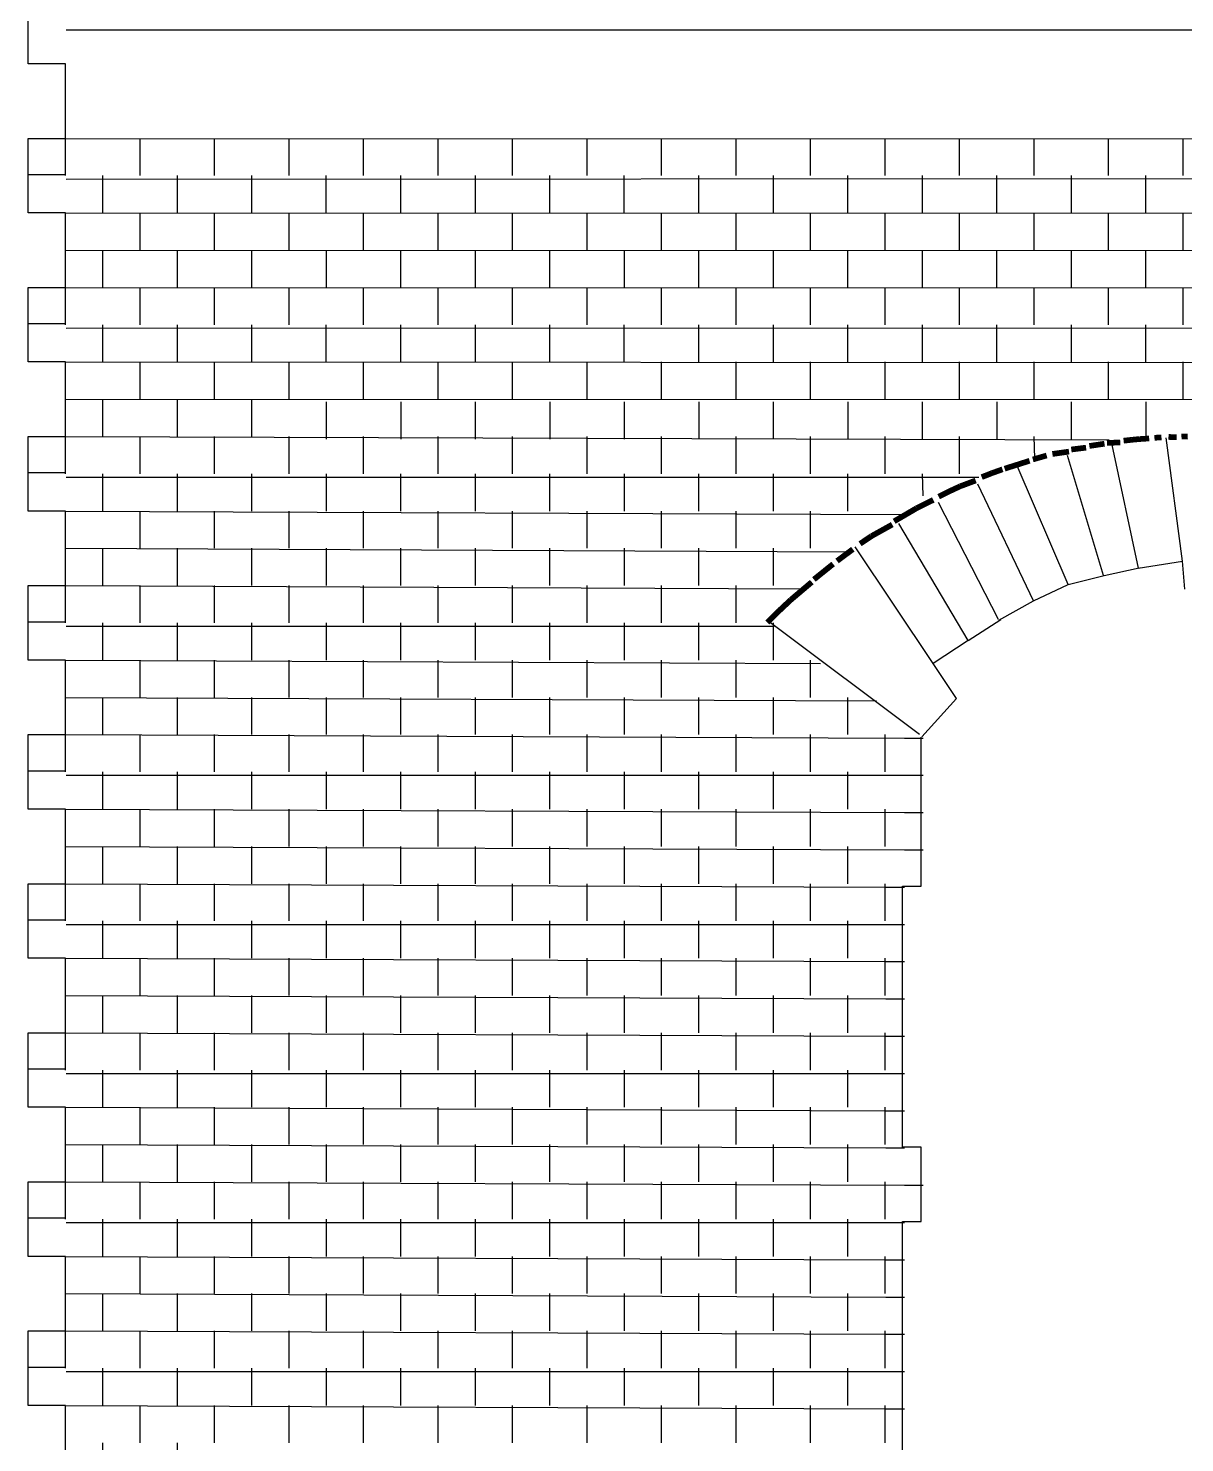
# Model space of a CAD drawing. Extents: x 38 to 304, y 35 to 202.
# Drawn here: x 53.98 to 85.02, y 67.59 to 105.55 of the extents above; entities that cross this region are included whole.
import ezdxf

# ---------------------------------------------------------------- set-up
doc = ezdxf.new("R2010")
doc.units = 0
doc.header["$MEASUREMENT"] = 0
doc.layers.add('OHNE_NAMEN', color=5, linetype='CONTINUOUS')

msp = doc.modelspace()

# ---------------------------------------------------------------- linework, layer by layer
at = {"layer": 'OHNE_NAMEN', "color": 5, "linetype": 'CONTINUOUS'}
for p, q in [((53.9806, 104.5916), (53.9806, 106.5914)), ((54.9808, 104.5916), (53.9806, 104.5916)), ((54.9808, 102.5913), (54.9808, 104.5916)), ((53.9806, 100.5914), (53.9806, 102.5913)), ((53.9806, 102.5913), (54.9808, 102.5913)), ((53.9792, 101.6215), (54.9794, 101.6215)), ((54.9808, 100.5914), (53.9806, 100.5914)), ((54.9808, 98.5915), (54.9808, 100.5914)), ((53.9806, 96.5913), (53.9806, 98.5915)), ((53.9806, 98.5915), (54.9808, 98.5915)), ((53.9792, 97.6214), (54.9794, 97.6214)), ((54.9808, 96.5913), (53.9806, 96.5913)), ((54.9808, 94.5914), (54.9808, 96.5916)), ((53.9806, 92.5915), (53.9806, 94.5914)), ((53.9806, 94.5914), (54.9808, 94.5914)), ((53.9792, 93.6212), (54.9794, 93.6212)), ((54.9808, 92.5915), (53.9806, 92.5915)), ((54.9808, 90.5916), (54.9808, 92.5915)), ((53.9806, 88.5913), (53.9806, 90.5916)), ((53.9806, 90.5916), (54.9808, 90.5916)), ((53.9792, 89.6214), (54.9794, 89.6214)), ((54.9808, 88.5913), (53.9806, 88.5913)), ((54.9808, 86.5914), (54.9808, 88.5913)), ((53.9806, 84.5915), (53.9806, 86.5914)), ((53.9806, 86.5914), (54.9808, 86.5914)), ((53.9792, 85.6213), (54.9794, 85.6213)), ((54.9808, 84.5915), (53.9806, 84.5915)), ((54.9808, 82.5916), (54.9808, 84.5915)), ((53.9806, 80.5914), (53.9806, 82.5913)), ((53.9806, 82.5913), (54.9808, 82.5913)), ((53.9792, 81.6215), (54.9794, 81.6215)), ((54.9808, 80.5914), (53.9806, 80.5914)), ((54.9808, 78.5915), (54.9808, 80.5914)), ((53.9806, 76.5916), (53.9806, 78.5915)), ((53.9806, 78.5915), (54.9808, 78.5915)), ((53.9792, 77.6213), (54.9794, 77.6213)), ((54.9808, 76.5916), (53.9806, 76.5916)), ((54.9808, 74.5913), (54.9808, 76.5916)), ((53.9806, 72.5914), (53.9806, 74.5913)), ((53.9806, 74.5913), (54.9808, 74.5913)), ((53.9792, 73.6212), (54.9794, 73.6212)), ((54.9808, 72.5914), (53.9806, 72.5914)), ((54.9808, 70.5915), (54.9808, 72.5914)), ((53.9806, 68.5913), (53.9806, 70.5915)), ((53.9806, 70.5915), (54.9808, 70.5915)), ((53.9792, 69.6214), (54.9794, 69.6214)), ((54.9808, 68.5913), (53.9806, 68.5913)), ((54.9808, 66.5914), (54.9808, 68.5913))]:
    msp.add_line(p, q, dxfattribs=at)
at = {"layer": 'OHNE_NAMEN', "color": 7, "linetype": 'CONTINUOUS'}
for p, q in [((55.0002, 105.5), (303.0001, 105.5)), ((54.9808, 101.5915), (54.9808, 102.5913)), ((54.9811, 102.5913), (303.0001, 102.4999)), ((56.9807, 101.5915), (56.9807, 102.5913)), ((58.9806, 101.5915), (58.9806, 102.5913)), ((60.9805, 101.5915), (60.9805, 102.5913)), ((62.9807, 101.5915), (62.9807, 102.5913)), ((64.9806, 101.5915), (64.9806, 102.5913)), ((66.9805, 101.5915), (66.9805, 102.5913)), ((68.9804, 101.5915), (68.9804, 102.5913)), ((70.9807, 101.5915), (70.9807, 102.5913)), ((72.9805, 101.5915), (72.9805, 102.5913)), ((74.9804, 101.5915), (74.9804, 102.5913)), ((76.9807, 101.5915), (76.9807, 102.5913)), ((78.9806, 101.5915), (78.9806, 102.5913)), ((80.9805, 101.5915), (80.9805, 102.5917)), ((80.9808, 101.5915), (80.9808, 102.5917)), ((82.9807, 101.5915), (82.9807, 102.5917)), ((84.9806, 101.5915), (84.9806, 102.5917)), ((84.9806, 101.5915), (84.9806, 102.5917)), ((55.0002, 101.5002), (302.9804, 101.5915)), ((55.9805, 100.5914), (55.9805, 101.5915)), ((57.9808, 100.5914), (57.9808, 101.5915)), ((59.9807, 100.5918), (59.9807, 101.5915)), ((61.9806, 100.5918), (61.9806, 101.5915)), ((63.9805, 100.5918), (63.9805, 101.5915)), ((65.9807, 100.5918), (65.9807, 101.5915)), ((67.9806, 100.5918), (67.9806, 101.5915)), ((69.9805, 100.5918), (69.9805, 101.5915)), ((71.9804, 100.5918), (71.9804, 101.5915)), ((73.9807, 100.5914), (73.9807, 101.5915)), ((73.9807, 100.5914), (73.9807, 101.5915)), ((75.9809, 100.5914), (75.9809, 101.5915)), ((77.9805, 100.5914), (77.9805, 101.5915)), ((77.9808, 100.5914), (77.9808, 101.5915)), ((79.9807, 100.5914), (79.9807, 101.5915)), ((81.9806, 100.5914), (81.9806, 101.5915)), ((81.9806, 100.5914), (81.9806, 101.5915)), ((83.9809, 100.5914), (83.9809, 101.5915)), ((54.9811, 100.5914), (303.0001, 100.5)), ((56.9807, 99.5916), (56.9807, 100.5914)), ((58.9806, 99.5916), (58.9806, 100.5914)), ((60.9805, 99.5916), (60.9805, 100.5914)), ((62.9807, 99.5916), (62.9807, 100.5914)), ((64.9806, 99.5916), (64.9806, 100.5914)), ((66.9805, 99.5916), (66.9805, 100.5918)), ((66.9809, 99.5916), (66.9809, 100.5918)), ((68.9808, 99.5916), (68.9808, 100.5918)), ((70.9807, 99.5916), (70.9807, 100.5918)), ((70.9807, 99.5916), (70.9807, 100.5918)), ((72.9809, 99.5916), (72.9809, 100.5918)), ((74.9804, 99.5916), (74.9804, 100.5918)), ((74.9808, 99.5916), (74.9808, 100.5918)), ((76.9807, 99.5916), (76.9807, 100.5918)), ((78.9806, 99.5916), (78.9806, 100.5918)), ((78.9806, 99.5916), (78.9806, 100.5918)), ((80.9808, 99.5916), (80.9808, 100.5918)), ((82.9804, 99.5916), (82.9804, 100.5918)), ((82.9807, 99.5916), (82.9807, 100.5918)), ((84.9806, 99.5916), (84.9806, 100.5918)), ((54.9808, 99.5913), (303.0001, 99.4999)), ((55.9805, 98.5915), (55.9805, 99.5916)), ((57.9808, 98.5915), (57.9808, 99.5916)), ((59.9807, 98.5915), (59.9807, 99.5916)), ((59.9807, 98.5915), (59.9807, 99.5916)), ((61.9809, 98.5915), (61.9809, 99.5916)), ((63.9805, 98.5915), (63.9805, 99.5916)), ((63.9808, 98.5915), (63.9808, 99.5916)), ((65.9807, 98.5915), (65.9807, 99.5916)), ((67.9806, 98.5915), (67.9806, 99.5916)), ((67.9806, 98.5915), (67.9806, 99.5916)), ((69.9809, 98.5915), (69.9809, 99.5916)), ((71.9804, 98.5915), (71.9804, 99.5916)), ((71.9808, 98.5915), (71.9808, 99.5916)), ((73.9807, 98.5915), (73.9807, 99.5916)), ((75.9806, 98.5915), (75.9806, 99.5916)), ((75.9806, 98.5915), (75.9806, 99.5916)), ((77.9808, 98.5915), (77.9808, 99.5916)), ((79.9807, 98.5915), (79.9807, 99.5916)), ((79.9807, 98.5915), (79.9807, 99.5916)), ((81.981, 98.5915), (81.981, 99.5916)), ((83.9805, 98.5915), (83.9805, 99.5916)), ((83.9809, 98.5915), (83.9809, 99.5916)), ((54.9808, 97.5914), (54.9808, 98.5915)), ((54.9811, 98.5915), (303.0001, 98.5001)), ((56.9807, 97.5914), (56.9807, 98.5915)), ((58.9806, 97.5914), (58.9806, 98.5915)), ((60.9808, 97.5917), (60.9808, 98.5915)), ((62.9807, 97.5917), (62.9807, 98.5915)), ((64.981, 97.5917), (64.981, 98.5915)), ((66.9809, 97.5917), (66.9809, 98.5915)), ((68.9808, 97.5917), (68.9808, 98.5915)), ((70.9807, 97.5917), (70.9807, 98.5915)), ((72.9809, 97.5917), (72.9809, 98.5915)), ((74.9808, 97.5917), (74.9808, 98.5915)), ((76.9807, 97.5917), (76.9807, 98.5915)), ((78.9809, 97.5917), (78.9809, 98.5915)), ((80.9808, 97.5917), (80.9808, 98.5915)), ((82.9807, 97.5917), (82.9807, 98.5915)), ((84.981, 97.5917), (84.981, 98.5915)), ((55.0002, 97.5), (302.9804, 97.5914)), ((55.9805, 96.5916), (55.9805, 97.5914)), ((57.9808, 96.5916), (57.9808, 97.5914)), ((59.9807, 96.5916), (59.9807, 97.5917)), ((61.9806, 96.5916), (61.9806, 97.5917)), ((63.9805, 96.5916), (63.9805, 97.5917)), ((65.9807, 96.5916), (65.9807, 97.5917)), ((67.9806, 96.5916), (67.9806, 97.5917)), ((69.9805, 96.5916), (69.9805, 97.5917)), ((71.9804, 96.5916), (71.9804, 97.5917)), ((73.9807, 96.5916), (73.9807, 97.5917)), ((75.9806, 96.5916), (75.9806, 97.5917)), ((77.9805, 96.5916), (77.9805, 97.5917)), ((79.9807, 96.5916), (79.9807, 97.5917)), ((81.9806, 96.5916), (81.9806, 97.5917)), ((83.9805, 96.5916), (83.9805, 97.5917)), ((54.9811, 96.5913), (303.0001, 96.4999)), ((56.9807, 95.5915), (56.9807, 96.5916)), ((58.9806, 95.5915), (58.9806, 96.5916)), ((60.9805, 95.5915), (60.9805, 96.5916)), ((62.9807, 95.5915), (62.9807, 96.5916)), ((64.9806, 95.5915), (64.9806, 96.5916)), ((66.9809, 95.5915), (66.9809, 96.5916)), ((68.9808, 95.5915), (68.9808, 96.5916)), ((70.9807, 95.5915), (70.9807, 96.5916)), ((72.9805, 95.5915), (72.9805, 96.5916)), ((74.9808, 95.5915), (74.9808, 96.5916)), ((76.9807, 95.5915), (76.9807, 96.5916)), ((78.9806, 95.5915), (78.9806, 96.5916)), ((80.9808, 95.5915), (80.9808, 96.5916)), ((82.9807, 95.5915), (82.9807, 96.5916)), ((84.9806, 95.5915), (84.9806, 96.5916)), ((54.9808, 95.5915), (303.0001, 95.5001)), ((55.9805, 94.5914), (55.9805, 95.5915)), ((57.9808, 94.5914), (57.9808, 95.5915)), ((59.9807, 94.5914), (59.9807, 95.5915)), ((61.9764, 95.5238), (61.9764, 94.5236)), ((63.9763, 95.5238), (63.9763, 94.5236)), ((65.9765, 95.5238), (65.9765, 94.5236)), ((67.9764, 95.5238), (67.9764, 94.5236)), ((69.9763, 95.5238), (69.9763, 94.5236)), ((71.9765, 95.5238), (71.9765, 94.5236)), ((73.9764, 95.5238), (73.9764, 94.5236)), ((75.9763, 95.5241), (75.9763, 94.524)), ((77.9766, 95.5241), (77.9766, 94.524)), ((79.9765, 95.5241), (79.9765, 94.524)), ((81.9764, 95.5241), (81.9764, 94.524)), ((83.9766, 95.5241), (83.9766, 94.524)), ((54.9808, 93.5916), (54.9808, 94.5914)), ((54.9811, 94.5914), (83.0001, 94.5)), ((56.9807, 93.5916), (56.9807, 94.5914)), ((58.9806, 93.5916), (58.9806, 94.5914)), ((60.9805, 93.5916), (60.9805, 94.5914)), ((62.9807, 93.5916), (62.9807, 94.5914)), ((64.9806, 93.5916), (64.9806, 94.5914)), ((66.9805, 93.5916), (66.9805, 94.5914)), ((68.9804, 93.5916), (68.9804, 94.5914)), ((70.9807, 93.5916), (70.9807, 94.5914)), ((72.9805, 93.5916), (72.9805, 94.5914)), ((74.9804, 93.5916), (74.9804, 94.5914)), ((76.9807, 93.5916), (76.9807, 94.5914)), ((78.9806, 93.5916), (78.9806, 94.5914)), ((80.9999, 94.0001), (80.9805, 94.5914)), ((84.9612, 91.2463), (84.5238, 94.5586)), ((83.0668, 94.3695), (83.7738, 91.0586)), ((81.8988, 90.6212), (80.5268, 93.8047)), ((81.8677, 94.0872), (82.8361, 90.8713)), ((55.0002, 93.4999), (79.4999, 93.4999)), ((55.9805, 92.5915), (55.9805, 93.5916)), ((57.9808, 92.5915), (57.9808, 93.5916)), ((59.9807, 92.5915), (59.9807, 93.5916)), ((61.9809, 92.5915), (61.9809, 93.5916)), ((63.9808, 92.5915), (63.9808, 93.5916)), ((65.9807, 92.5915), (65.9807, 93.5916)), ((67.9806, 92.5915), (67.9806, 93.5916)), ((69.9809, 92.5915), (69.9809, 93.5916)), ((71.9808, 92.5915), (71.9808, 93.5916)), ((73.9807, 92.5915), (73.9807, 93.5916)), ((75.9809, 92.5915), (75.9809, 93.5916)), ((77.9999, 93), (77.9808, 93.5916)), ((80.9611, 90.1838), (79.4688, 93.3111)), ((80.0238, 89.6839), (78.4101, 92.8172)), ((54.9811, 92.5915), (77.5, 92.5001)), ((56.9807, 91.5913), (56.9807, 92.5915)), ((58.9806, 91.5913), (58.9806, 92.5915)), ((60.9805, 91.5913), (60.9805, 92.5915)), ((62.9807, 91.5913), (62.9807, 92.5915)), ((64.9806, 91.5913), (64.9806, 92.5915)), ((66.9805, 91.5913), (66.9805, 92.5915)), ((68.9804, 91.5913), (68.9804, 92.5915)), ((70.9807, 91.5913), (70.9807, 92.5915)), ((72.9805, 91.5913), (72.9805, 92.5915)), ((74.9804, 91.5913), (74.9804, 92.5915)), ((79.2113, 89.1212), (77.3518, 92.2528)), ((54.9808, 91.5913), (76, 91.5)), ((55.9805, 90.5916), (55.9805, 91.5913)), ((57.9808, 90.5916), (57.9808, 91.5913)), ((59.9807, 90.5916), (59.9807, 91.5913)), ((61.9809, 90.5916), (61.9809, 91.5913)), ((63.9808, 90.5916), (63.9808, 91.5913)), ((65.9807, 90.5916), (65.9807, 91.5913)), ((67.9806, 90.5916), (67.9806, 91.5913)), ((69.9809, 90.5916), (69.9809, 91.5913)), ((71.9808, 90.5916), (71.9808, 91.5913)), ((73.9807, 90.5916), (73.9807, 91.5913)), ((78.2736, 88.4961), (76.1746, 91.6298)), ((54.9808, 89.5914), (54.9808, 90.5916)), ((54.9811, 90.5916), (74.7501, 90.4998)), ((56.9807, 89.5914), (56.9807, 90.5916)), ((58.9806, 89.5914), (58.9806, 90.5916)), ((60.9812, 89.5914), (60.9812, 90.5912)), ((62.9811, 89.5914), (62.9811, 90.5912)), ((64.9813, 89.5914), (64.9813, 90.5912)), ((66.9812, 89.5914), (66.9812, 90.5912)), ((68.9811, 89.5914), (68.9811, 90.5912)), ((70.981, 89.5914), (70.981, 90.5912)), ((72.9809, 89.5914), (72.9809, 90.5912)), ((55.9805, 88.5913), (55.9805, 89.5914)), ((57.9808, 88.5913), (57.9808, 89.5914)), ((59.981, 88.5913), (59.981, 89.5911)), ((61.9809, 88.5913), (61.9809, 89.5911)), ((63.9808, 88.5913), (63.9808, 89.5911)), ((65.9811, 88.5913), (65.9811, 89.5911)), ((67.981, 88.5913), (67.981, 89.5911)), ((69.9809, 88.5913), (69.9809, 89.5911)), ((71.9808, 88.5913), (71.9808, 89.5911)), ((77.9004, 86.5939), (73.9006, 89.5936)), ((73.9807, 88.5917), (73.9807, 89.5914)), ((55.0002, 89.5001), (74.0001, 89.5001)), ((54.9811, 88.5913), (75.25, 88.4999)), ((56.9807, 87.5915), (56.9807, 88.5913)), ((58.9806, 87.5915), (58.9806, 88.5913)), ((60.9812, 87.5915), (60.9812, 88.5913)), ((62.9811, 87.5915), (62.9811, 88.5913)), ((64.9813, 87.5915), (64.9813, 88.5913)), ((66.9812, 87.5915), (66.9812, 88.5913)), ((68.9811, 87.5915), (68.9811, 88.5913)), ((70.981, 87.5915), (70.981, 88.5913)), ((72.9809, 87.5915), (72.9809, 88.5913)), ((74.9808, 87.5915), (74.9808, 88.5913)), ((54.9808, 87.5915), (76.75, 87.4998)), ((55.9805, 86.5914), (55.9805, 87.5915)), ((57.9808, 86.5914), (57.9808, 87.5915)), ((59.981, 86.5914), (59.981, 87.5912)), ((61.9809, 86.5914), (61.9809, 87.5912)), ((63.9808, 86.5914), (63.9808, 87.5912)), ((65.9811, 86.5914), (65.9811, 87.5912)), ((67.981, 86.5914), (67.981, 87.5912)), ((69.9809, 86.5914), (69.9809, 87.5912)), ((71.9808, 86.5914), (71.9808, 87.5912)), ((73.9807, 86.5914), (73.9807, 87.5912)), ((75.9809, 86.5914), (75.9809, 87.5912)), ((54.9808, 85.5913), (54.9808, 86.5914)), ((54.9811, 86.5914), (77.5, 86.5001)), ((56.9807, 85.5913), (56.9807, 86.5914)), ((58.9806, 85.5913), (58.9806, 86.5914)), ((60.9812, 85.5913), (60.9812, 86.5911)), ((62.9811, 85.5913), (62.9811, 86.5911)), ((64.981, 85.5913), (64.981, 86.5911)), ((66.9812, 85.5913), (66.9812, 86.5911)), ((68.9811, 85.5913), (68.9811, 86.5911)), ((70.981, 85.5913), (70.981, 86.5911)), ((72.9809, 85.5913), (72.9809, 86.5911)), ((74.9808, 85.5913), (74.9808, 86.5911)), ((76.9811, 85.5913), (76.9811, 86.5911)), ((55.0002, 85.4999), (77.5, 85.4999)), ((55.9805, 84.5915), (55.9805, 85.5913)), ((57.9808, 84.5915), (57.9808, 85.5913)), ((59.981, 84.5915), (59.981, 85.5913)), ((61.9809, 84.5915), (61.9809, 85.5913)), ((63.9808, 84.5915), (63.9808, 85.5913)), ((65.9811, 84.5915), (65.9811, 85.5913)), ((67.981, 84.5915), (67.981, 85.5913)), ((69.9809, 84.5915), (69.9809, 85.5913)), ((71.9808, 84.5915), (71.9808, 85.5913)), ((73.9807, 84.5915), (73.9807, 85.5913)), ((75.9809, 84.5915), (75.9809, 85.5913)), ((54.9811, 84.5915), (77.5, 84.5002)), ((56.9807, 83.5914), (56.9807, 84.5915)), ((58.9806, 83.5914), (58.9806, 84.5915)), ((60.9812, 83.5914), (60.9812, 84.5912)), ((62.9811, 83.5914), (62.9811, 84.5912)), ((64.981, 83.5914), (64.981, 84.5912)), ((66.9812, 83.5914), (66.9812, 84.5912)), ((68.9811, 83.5914), (68.9811, 84.5912)), ((70.981, 83.5914), (70.981, 84.5912)), ((72.9809, 83.5914), (72.9809, 84.5912)), ((74.9808, 83.5914), (74.9808, 84.5912)), ((76.9811, 83.5914), (76.9811, 84.5912)), ((54.9808, 83.5914), (77.5, 83.5)), ((55.9805, 82.5916), (55.9805, 83.5914)), ((57.9808, 82.5916), (57.9808, 83.5914)), ((59.981, 82.5913), (59.981, 83.591)), ((61.9809, 82.5913), (61.9809, 83.591)), ((63.9808, 82.5913), (63.9808, 83.591)), ((65.9811, 82.5913), (65.9811, 83.591)), ((67.981, 82.5913), (67.981, 83.591)), ((69.9809, 82.5913), (69.9809, 83.591)), ((71.9808, 82.5916), (71.9808, 83.5914)), ((73.9807, 82.5916), (73.9807, 83.5914)), ((75.9809, 82.5916), (75.9809, 83.5914)), ((54.9808, 81.5915), (54.9808, 82.5916)), ((54.9811, 82.5913), (77.0001, 82.4999)), ((56.9807, 81.5915), (56.9807, 82.5916)), ((58.9806, 81.5915), (58.9806, 82.5916)), ((60.9812, 81.5915), (60.9812, 82.5913)), ((62.9811, 81.5915), (62.9811, 82.5913)), ((64.981, 81.5915), (64.981, 82.5913)), ((66.9812, 81.5915), (66.9812, 82.5913)), ((68.9811, 81.5915), (68.9811, 82.5913)), ((70.981, 81.5915), (70.981, 82.5913)), ((72.9809, 81.5915), (72.9809, 82.5913)), ((74.9808, 81.5915), (74.9808, 82.5913)), ((76.9811, 81.5915), (76.9811, 82.5913)), ((55.0002, 81.5001), (77.0001, 81.5001)), ((55.9805, 80.5914), (55.9805, 81.5915)), ((57.9808, 80.5914), (57.9808, 81.5915)), ((59.981, 80.5914), (59.981, 81.5911)), ((61.9809, 80.5914), (61.9809, 81.5911)), ((63.9808, 80.5914), (63.9808, 81.5911)), ((65.9811, 80.5914), (65.9811, 81.5911)), ((67.981, 80.5914), (67.981, 81.5911)), ((69.9809, 80.5914), (69.9809, 81.5911)), ((71.9808, 80.5914), (71.9808, 81.5911)), ((73.9807, 80.5914), (73.9807, 81.5911)), ((75.9809, 80.5914), (75.9809, 81.5911)), ((54.9811, 80.5914), (77.0001, 80.5)), ((56.9807, 79.5916), (56.9807, 80.5914)), ((58.9806, 79.5916), (58.9806, 80.5914)), ((60.9812, 79.5913), (60.9812, 80.591)), ((62.9811, 79.5913), (62.9811, 80.591)), ((64.981, 79.5913), (64.981, 80.591)), ((66.9812, 79.5916), (66.9812, 80.5914)), ((68.9811, 79.5916), (68.9811, 80.5914)), ((70.981, 79.5916), (70.981, 80.5914)), ((72.9809, 79.5916), (72.9809, 80.5914)), ((74.9808, 79.5916), (74.9808, 80.5914)), ((76.9811, 79.5916), (76.9811, 80.5914)), ((54.9808, 79.5916), (77.0001, 79.4999)), ((55.9805, 78.5915), (55.9805, 79.5916)), ((57.9808, 78.5915), (57.9808, 79.5916)), ((59.981, 78.5915), (59.981, 79.5913)), ((61.9809, 78.5915), (61.9809, 79.5913)), ((63.9808, 78.5915), (63.9808, 79.5913)), ((65.9811, 78.5915), (65.9811, 79.5913)), ((67.981, 78.5915), (67.981, 79.5913)), ((69.9809, 78.5915), (69.9809, 79.5913)), ((71.9808, 78.5915), (71.9808, 79.5913)), ((73.9807, 78.5915), (73.9807, 79.5913)), ((75.9809, 78.5915), (75.9809, 79.5913)), ((54.9808, 77.5914), (54.9808, 78.5915)), ((54.9811, 78.5915), (77.0001, 78.5001)), ((56.9807, 77.5914), (56.9807, 78.5915)), ((58.9806, 77.5914), (58.9806, 78.5915)), ((60.9812, 77.5914), (60.9812, 78.5911)), ((62.9811, 77.5914), (62.9811, 78.5911)), ((64.981, 77.5914), (64.981, 78.5911)), ((66.9812, 77.5914), (66.9812, 78.5911)), ((68.9811, 77.5914), (68.9811, 78.5911)), ((70.981, 77.5914), (70.981, 78.5911)), ((72.9809, 77.5914), (72.9809, 78.5911)), ((74.9808, 77.5914), (74.9808, 78.5911)), ((76.9811, 77.5914), (76.9811, 78.5911)), ((55.0002, 77.5), (77.0001, 77.5)), ((55.9805, 76.5916), (55.9805, 77.5914)), ((57.9808, 76.5916), (57.9808, 77.5914)), ((59.981, 76.5916), (59.981, 77.5914)), ((61.9809, 76.5916), (61.9809, 77.5914)), ((63.9808, 76.5916), (63.9808, 77.5914)), ((65.9811, 76.5916), (65.9811, 77.5914)), ((67.981, 76.5916), (67.981, 77.5914)), ((69.9809, 76.5916), (69.9809, 77.5914)), ((71.9808, 76.5916), (71.9808, 77.5914)), ((73.9807, 76.5916), (73.9807, 77.5914)), ((75.9809, 76.5916), (75.9809, 77.5914)), ((54.9811, 76.5916), (77.0001, 76.4999)), ((56.9807, 75.5915), (56.9807, 76.5916)), ((58.9806, 75.5915), (58.9806, 76.5916)), ((60.9812, 75.5915), (60.9812, 76.5912)), ((62.9811, 75.5915), (62.9811, 76.5912)), ((64.981, 75.5915), (64.981, 76.5912)), ((66.9812, 75.5915), (66.9812, 76.5912)), ((68.9811, 75.5915), (68.9811, 76.5912)), ((70.981, 75.5915), (70.981, 76.5912)), ((72.9809, 75.5915), (72.9809, 76.5912)), ((74.9808, 75.5915), (74.9808, 76.5912)), ((76.9811, 75.5915), (76.9811, 76.5912)), ((54.9808, 75.5915), (77.0001, 75.5001)), ((55.9805, 74.5913), (55.9805, 75.5915)), ((57.9808, 74.5913), (57.9808, 75.5915)), ((59.981, 74.5913), (59.981, 75.5911)), ((61.9809, 74.5913), (61.9809, 75.5911)), ((63.9808, 74.5913), (63.9808, 75.5911)), ((65.9811, 74.5913), (65.9811, 75.5911)), ((67.981, 74.5913), (67.981, 75.5911)), ((69.9809, 74.5913), (69.9809, 75.5911)), ((71.9808, 74.5913), (71.9808, 75.5911)), ((73.9807, 74.5917), (73.9807, 75.5915)), ((75.9809, 74.5913), (75.9809, 75.5911)), ((54.9808, 74.5913), (77.5, 74.5)), ((54.9808, 73.5916), (54.9808, 74.5913)), ((56.9807, 73.5916), (56.9807, 74.5913)), ((58.9806, 73.5916), (58.9806, 74.5913)), ((60.9812, 73.5916), (60.9812, 74.5913)), ((62.9811, 73.5916), (62.9811, 74.5913)), ((64.981, 73.5916), (64.981, 74.5913)), ((66.9812, 73.5916), (66.9812, 74.5913)), ((68.9811, 73.5916), (68.9811, 74.5913)), ((70.981, 73.5916), (70.981, 74.5913)), ((72.9809, 73.5916), (72.9809, 74.5913)), ((74.9808, 73.5916), (74.9808, 74.5913)), ((76.9811, 73.5916), (76.9811, 74.5913)), ((55.0002, 73.4998), (77.0001, 73.4998)), ((55.9805, 72.5914), (55.9805, 73.5916)), ((57.9808, 72.5914), (57.9808, 73.5916)), ((59.981, 72.5914), (59.981, 73.5912)), ((61.9809, 72.5914), (61.9809, 73.5912)), ((63.9808, 72.5914), (63.9808, 73.5912)), ((65.9811, 72.5914), (65.9811, 73.5912)), ((67.981, 72.5914), (67.981, 73.5912)), ((69.9809, 72.5914), (69.9809, 73.5912)), ((71.9808, 72.5914), (71.9808, 73.5912)), ((73.9807, 72.5914), (73.9807, 73.5912)), ((75.9809, 72.5914), (75.9809, 73.5912)), ((54.9808, 72.5914), (77.0001, 72.5001)), ((56.9807, 71.5913), (56.9807, 72.5914)), ((58.9806, 71.5913), (58.9806, 72.5914)), ((60.9812, 71.5913), (60.9812, 72.5911)), ((62.9811, 71.5913), (62.9811, 72.5911)), ((64.981, 71.5913), (64.981, 72.5911)), ((66.9812, 71.5913), (66.9812, 72.5911)), ((68.9811, 71.5913), (68.9811, 72.5911)), ((70.981, 71.5913), (70.981, 72.5911)), ((72.9809, 71.5913), (72.9809, 72.5911)), ((74.9808, 71.5913), (74.9808, 72.5911)), ((76.9811, 71.5913), (76.9811, 72.5911)), ((54.9808, 71.5913), (77.0001, 71.4999)), ((55.9805, 70.5915), (55.9805, 71.5913)), ((57.9808, 70.5915), (57.9808, 71.5913)), ((59.981, 70.5915), (59.981, 71.5913)), ((61.9809, 70.5915), (61.9809, 71.5913)), ((63.9808, 70.5915), (63.9808, 71.5913)), ((65.9811, 70.5915), (65.9811, 71.5913)), ((67.981, 70.5915), (67.981, 71.5913)), ((69.9809, 70.5915), (69.9809, 71.5913)), ((71.9808, 70.5915), (71.9808, 71.5913)), ((73.9807, 70.5915), (73.9807, 71.5913)), ((75.9809, 70.5915), (75.9809, 71.5913)), ((54.9808, 70.5915), (77.0001, 70.5002)), ((54.9808, 69.5914), (54.9808, 70.5915)), ((56.9807, 69.5914), (56.9807, 70.5915)), ((58.9806, 69.5914), (58.9806, 70.5915)), ((60.9812, 69.5914), (60.9812, 70.5912)), ((62.9811, 69.5914), (62.9811, 70.5912)), ((64.981, 69.5914), (64.981, 70.5912)), ((66.9812, 69.5914), (66.9812, 70.5912)), ((68.9811, 69.5914), (68.9811, 70.5912)), ((70.981, 69.5914), (70.981, 70.5912)), ((72.9809, 69.5914), (72.9809, 70.5912)), ((74.9808, 69.5914), (74.9808, 70.5912)), ((76.9811, 69.5914), (76.9811, 70.5912)), ((55.0002, 69.5), (77.0001, 69.5)), ((55.9805, 68.5913), (55.9805, 69.5914)), ((57.9808, 68.5913), (57.9808, 69.5914)), ((59.981, 68.5913), (59.981, 69.5911)), ((61.9809, 68.5913), (61.9809, 69.5911)), ((63.9808, 68.5913), (63.9808, 69.5911)), ((65.9811, 68.5913), (65.9811, 69.5911)), ((67.981, 68.5913), (67.981, 69.5911)), ((69.9809, 68.5913), (69.9809, 69.5911)), ((71.9808, 68.5913), (71.9808, 69.5911)), ((73.9807, 68.5916), (73.9807, 69.5914)), ((75.9809, 68.5913), (75.9809, 69.5911)), ((54.9808, 68.5913), (77.0001, 68.4999)), ((56.9807, 67.5915), (56.9807, 68.5913)), ((58.9806, 67.5915), (58.9806, 68.5913)), ((60.9812, 67.5915), (60.9812, 68.5913)), ((62.9811, 67.5915), (62.9811, 68.5913)), ((64.981, 67.5915), (64.981, 68.5913)), ((66.9812, 67.5915), (66.9812, 68.5913)), ((68.9811, 67.5915), (68.9811, 68.5913)), ((70.981, 67.5915), (70.981, 68.5913)), ((72.9809, 67.5915), (72.9809, 68.5913)), ((74.9808, 67.5915), (74.9808, 68.5913)), ((76.9811, 67.5915), (76.9811, 68.5913)), ((55.9805, 66.5914), (55.9805, 67.5915)), ((57.9808, 66.5914), (57.9808, 67.5915))]:
    msp.add_line(p, q, dxfattribs=at)
at = {"layer": 'OHNE_NAMEN', "color": 1, "linetype": 'CONTINUOUS'}
for p, q in [((83.7738, 91.0586), (84.9612, 91.2463)), ((85.0237, 90.4963), (84.9612, 91.2463)), ((81.8988, 90.6212), (82.8615, 90.8583)), ((82.8615, 90.8583), (83.8024, 91.0699)), ((80.9611, 90.1838), (81.8988, 90.6212)), ((80.034, 89.6592), (80.9611, 90.1838)), ((79.2113, 89.1212), (80.0862, 89.6839)), ((79.2113, 89.1212), (78.2736, 88.4961)), ((78.8987, 87.5587), (78.2736, 88.4961)), ((77.9695, 86.5314), (78.8987, 87.5587)), ((77.5, 86.5001), (77.9999, 86.5001)), ((77.9515, 82.5249), (77.9515, 86.5251)), ((77.5, 85.4999), (78.0002, 85.4999)), ((77.5, 84.5002), (77.9999, 84.5002)), ((77.5, 83.5), (77.9999, 83.5)), ((77.0001, 82.4999), (77.5, 82.4999)), ((77.4513, 82.5249), (77.9515, 82.5249)), ((77.4513, 75.5251), (77.4513, 82.5249)), ((77.0001, 81.5001), (77.5, 81.5001)), ((77.0001, 80.5), (77.5, 80.5)), ((77.0001, 79.4999), (77.5, 79.4999)), ((77.0001, 78.5001), (77.5, 78.5001)), ((77.0001, 77.5), (77.5, 77.5)), ((77.0001, 76.4999), (77.5, 76.4999)), ((77.0001, 75.5001), (77.5, 75.5001)), ((77.9515, 75.5251), (77.4513, 75.5251)), ((77.9515, 73.5252), (77.9515, 75.5251)), ((77.5, 74.5), (77.9999, 74.5)), ((77.0001, 73.4998), (77.5, 73.4998)), ((77.4513, 73.5252), (77.9515, 73.5252)), ((77.4513, 66.5251), (77.4513, 73.5252)), ((77.0001, 72.5001), (77.5, 72.5001)), ((77.0001, 71.4999), (77.5, 71.4999)), ((77.0001, 70.4998), (77.5, 70.4998)), ((77.0001, 69.5), (77.5, 69.5)), ((77.0001, 68.4999), (77.5, 68.4999))]:
    msp.add_line(p, q, dxfattribs=at)
at = {"layer": 'OHNE_NAMEN', "color": 7, "linetype": 'CONTINUOUS', "const_width": 0.1528}
for points in [[(82.9356, 94.4178), (83.2937, 94.4333)], [(83.3836, 94.4785), (83.5992, 94.5028)], [(83.5992, 94.5028), (83.8062, 94.5222)], [(83.8062, 94.5222), (84.0698, 94.5391)], [(84.2116, 94.5568), (84.4003, 94.5677)], [(84.5887, 94.579), (84.8106, 94.5744)], [(84.9372, 94.591), (85.1062, 94.5956)], [(80.9466, 93.9754), (81.3181, 94.0805)], [(81.4723, 94.1218), (81.9178, 94.1864)], [(81.9785, 94.2421), (82.3764, 94.2922)], [(82.4646, 94.337), (82.8703, 94.398)], [(79.8565, 93.6117), (80.1331, 93.7105)], [(80.1892, 93.7278), (80.8595, 93.9394)], [(79.0028, 93.2582), (79.4131, 93.4103)], [(79.575, 93.502), (79.8565, 93.6117)], [(78.4179, 92.976), (78.7121, 93.1238)], [(78.7121, 93.1238), (79.0028, 93.2582)], [(77.525, 92.4913), (77.8256, 92.6673)], [(77.8256, 92.6673), (78.2754, 92.8899)], [(76.6145, 91.9184), (77.173, 92.2285)], [(77.2241, 92.3156), (77.525, 92.4913)], [(76.3087, 91.7123), (76.6145, 91.9184)], [(75.6909, 91.2509), (76.1146, 91.567)], [(75.0704, 90.7553), (75.5855, 91.1701)], [(74.447, 90.2063), (75.0122, 90.6851)], [(73.8219, 89.6006), (74.1345, 89.9132)], [(74.1345, 89.9132), (74.447, 90.2063)]]:
    msp.add_lwpolyline(points, dxfattribs=at)

doc.saveas('drawing.dxf')
